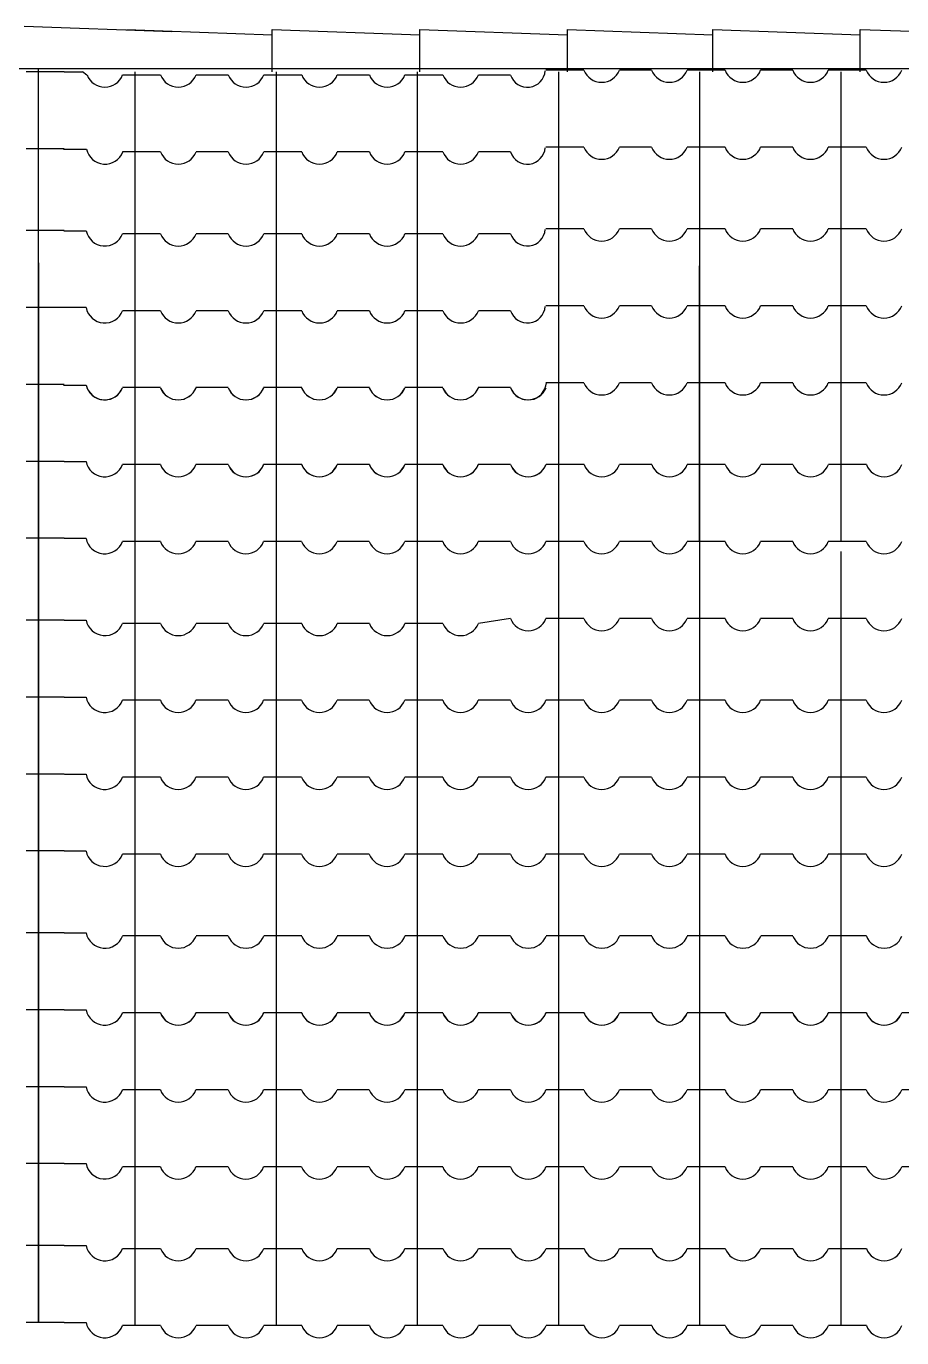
# Model space of a CAD drawing. Extents: x -36 to 60, y 199 to 483.
# Drawn here: x 54.765 to 56.129, y 233.92 to 235.965 of the extents above; entities that cross this region are included whole.
import ezdxf

# ---------------------------------------------------------------- set-up
doc = ezdxf.new("R2010")
doc.units = 0
doc.header["$LTSCALE"] = 20
for name, color, linetype in [('CORTE', 244, 'CONTINUOUS'), ('JANELA', 5, 'CONTINUOUS'), ('TELHADO', 20, 'CONTINUOUS'), ('VISTAP', 244, 'CONTINUOUS')]:
    doc.layers.add(name, color=color, linetype=linetype)

msp = doc.modelspace()

# ---------------------------------------------------------------- linework, layer by layer
at = {"layer": 'CORTE', "color": 1, "linetype": 'CONTINUOUS'}
for p, q in [((54.784, 235.8942), (54.7647, 235.8942)), ((54.8238, 235.8942), (54.784, 235.8942)), ((54.8238, 235.8942), (54.784, 235.8942)), ((54.8238, 235.8942), (54.784, 235.8942)), ((54.934, 235.8943), (54.934, 235.4016)), ((55.154, 235.8943), (55.154, 235.1616)), ((55.374, 235.8943), (55.374, 235.1616)), ((55.594, 235.8968), (55.5747, 235.8968)), ((55.6338, 235.8968), (55.594, 235.8968)), ((55.594, 235.8943), (55.594, 235.1616)), ((55.7393, 235.8968), (55.6892, 235.8968)), ((55.814, 235.8968), (55.7947, 235.8968)), ((55.8538, 235.8968), (55.814, 235.8968)), ((55.8538, 235.8968), (55.814, 235.8968)), ((55.814, 235.8943), (55.814, 235.1616)), ((55.9593, 235.8968), (55.9092, 235.8968)), ((56.034, 235.8968), (56.0147, 235.8968)), ((56.0738, 235.8968), (56.034, 235.8968)), ((56.034, 235.8943), (56.034, 235.1616)), ((54.9342, 235.8892), (54.9149, 235.8892)), ((54.974, 235.8892), (54.9342, 235.8892)), ((55.0795, 235.8892), (55.0294, 235.8892)), ((55.1542, 235.8892), (55.1349, 235.8892)), ((55.194, 235.8892), (55.1542, 235.8892)), ((55.2995, 235.8892), (55.2494, 235.8892)), ((55.3742, 235.8892), (55.3549, 235.8892)), ((55.414, 235.8892), (55.3742, 235.8892)), ((55.5195, 235.8892), (55.4694, 235.8892)), ((54.784, 235.7742), (54.7647, 235.7742)), ((54.8238, 235.7742), (54.784, 235.7742)), ((54.8238, 235.7742), (54.784, 235.7742)), ((54.8238, 235.7742), (54.784, 235.7742)), ((54.9342, 235.7692), (54.9149, 235.7692)), ((54.974, 235.7692), (54.9342, 235.7692)), ((55.0795, 235.7692), (55.0294, 235.7692)), ((55.1542, 235.7692), (55.1349, 235.7692)), ((55.194, 235.7692), (55.1542, 235.7692)), ((55.2995, 235.7692), (55.2494, 235.7692)), ((55.3742, 235.7692), (55.3549, 235.7692)), ((55.414, 235.7692), (55.3742, 235.7692)), ((55.5195, 235.7692), (55.4694, 235.7692)), ((55.594, 235.7768), (55.5747, 235.7768)), ((55.6338, 235.7768), (55.594, 235.7768)), ((55.7393, 235.7768), (55.6892, 235.7768)), ((55.814, 235.7768), (55.7947, 235.7768)), ((55.8538, 235.7768), (55.814, 235.7768)), ((55.8538, 235.7768), (55.814, 235.7768)), ((55.9593, 235.7768), (55.9092, 235.7768)), ((56.034, 235.7768), (56.0147, 235.7768)), ((56.0738, 235.7768), (56.034, 235.7768)), ((54.784, 235.6466), (54.7647, 235.6466)), ((54.8238, 235.6466), (54.784, 235.6466)), ((54.8238, 235.6466), (54.784, 235.6466)), ((54.8238, 235.6466), (54.784, 235.6466)), ((55.594, 235.6492), (55.5747, 235.6492)), ((55.6338, 235.6492), (55.594, 235.6492)), ((55.7393, 235.6492), (55.6892, 235.6492)), ((55.814, 235.6492), (55.7947, 235.6492)), ((55.8538, 235.6492), (55.814, 235.6492)), ((55.8538, 235.6492), (55.814, 235.6492)), ((55.9593, 235.6492), (55.9092, 235.6492)), ((56.034, 235.6492), (56.0147, 235.6492)), ((56.0738, 235.6492), (56.034, 235.6492)), ((54.9342, 235.6416), (54.9149, 235.6416)), ((54.974, 235.6416), (54.9342, 235.6416)), ((55.0795, 235.6416), (55.0294, 235.6416)), ((55.1542, 235.6416), (55.1349, 235.6416)), ((55.194, 235.6416), (55.1542, 235.6416)), ((55.2995, 235.6416), (55.2494, 235.6416)), ((55.3742, 235.6416), (55.3549, 235.6416)), ((55.414, 235.6416), (55.3742, 235.6416)), ((55.5195, 235.6416), (55.4694, 235.6416)), ((54.7838, 235.5964), (54.7838, 235.4066)), ((55.374, 235.5915), (55.374, 235.1616)), ((55.814, 235.5915), (55.814, 235.1616)), ((55.814, 235.5915), (55.814, 235.1616)), ((55.814, 235.5915), (55.814, 235.2892)), ((54.784, 235.5266), (54.7647, 235.5266)), ((54.8581, 235.5266), (54.784, 235.5266)), ((54.8238, 235.5266), (54.784, 235.5266)), ((54.8238, 235.5266), (54.784, 235.5266)), ((55.594, 235.5292), (55.5747, 235.5292)), ((55.6338, 235.5292), (55.594, 235.5292)), ((55.7393, 235.5292), (55.6892, 235.5292)), ((55.814, 235.5292), (55.7947, 235.5292)), ((55.8538, 235.5292), (55.814, 235.5292)), ((55.8538, 235.5292), (55.814, 235.5292)), ((55.9593, 235.5292), (55.9092, 235.5292)), ((56.034, 235.5292), (56.0147, 235.5292)), ((56.0738, 235.5292), (56.034, 235.5292)), ((54.9342, 235.5216), (54.9149, 235.5216)), ((54.974, 235.5216), (54.9342, 235.5216)), ((55.0795, 235.5216), (55.0294, 235.5216)), ((55.1542, 235.5216), (55.1349, 235.5216)), ((55.194, 235.5216), (55.1542, 235.5216)), ((55.2995, 235.5216), (55.2494, 235.5216)), ((55.3742, 235.5216), (55.3549, 235.5216)), ((55.414, 235.5216), (55.3742, 235.5216)), ((55.5195, 235.5216), (55.4694, 235.5216)), ((54.7838, 235.4066), (54.7645, 235.4066)), ((54.784, 235.4066), (54.7647, 235.4066)), ((54.7838, 235.4066), (54.7838, 234.919)), ((54.7838, 235.4066), (54.7838, 234.919)), ((54.7838, 235.4066), (54.7838, 234.919)), ((54.7838, 235.4066), (54.7838, 235.0466)), ((54.8236, 235.4066), (54.7838, 235.4066)), ((54.8236, 235.4066), (54.7838, 235.4066)), ((54.8238, 235.4066), (54.7838, 235.4066)), ((54.8236, 235.4066), (54.7838, 235.4066)), ((54.8238, 235.4066), (54.784, 235.4066)), ((54.8238, 235.4066), (54.784, 235.4066)), ((54.934, 235.4016), (54.9147, 235.4016)), ((54.9342, 235.4016), (54.9149, 235.4016)), ((54.9738, 235.4016), (54.934, 235.4016)), ((54.934, 235.4016), (54.934, 234.914)), ((54.974, 235.4016), (54.9342, 235.4016)), ((55.0793, 235.4016), (55.0292, 235.4016)), ((55.0795, 235.4016), (55.0294, 235.4016)), ((55.154, 235.4016), (55.1347, 235.4016)), ((55.1542, 235.4016), (55.1349, 235.4016)), ((55.154, 235.4016), (55.154, 234.914)), ((55.1938, 235.4016), (55.154, 235.4016)), ((55.194, 235.4016), (55.1542, 235.4016)), ((55.2993, 235.4016), (55.2492, 235.4016)), ((55.2995, 235.4016), (55.2494, 235.4016)), ((55.374, 235.4016), (55.3547, 235.4016)), ((55.3742, 235.4016), (55.3549, 235.4016)), ((55.374, 235.4016), (55.374, 234.914)), ((55.4138, 235.4016), (55.374, 235.4016)), ((55.414, 235.4016), (55.3742, 235.4016)), ((55.5193, 235.4016), (55.4692, 235.4016)), ((55.5195, 235.4016), (55.4694, 235.4016)), ((55.594, 235.4092), (55.5747, 235.4092)), ((55.6338, 235.4092), (55.594, 235.4092)), ((55.7393, 235.4092), (55.6892, 235.4092)), ((55.814, 235.4092), (55.7947, 235.4092)), ((55.8538, 235.4092), (55.814, 235.4092)), ((55.8538, 235.4092), (55.814, 235.4092)), ((55.9593, 235.4092), (55.9092, 235.4092)), ((56.034, 235.4092), (56.0147, 235.4092)), ((56.0738, 235.4092), (56.034, 235.4092)), ((54.7838, 235.2866), (54.7645, 235.2866)), ((54.8236, 235.2866), (54.7838, 235.2866)), ((54.8236, 235.2866), (54.7838, 235.2866)), ((54.934, 235.2816), (54.9147, 235.2816)), ((54.9738, 235.2816), (54.934, 235.2816)), ((55.0793, 235.2816), (55.0292, 235.2816)), ((55.154, 235.2816), (55.1347, 235.2816)), ((55.1542, 235.2816), (55.1349, 235.2816)), ((55.1938, 235.2816), (55.154, 235.2816)), ((55.194, 235.2816), (55.1542, 235.2816)), ((55.2993, 235.2816), (55.2492, 235.2816)), ((55.2995, 235.2816), (55.2494, 235.2816)), ((55.374, 235.2816), (55.3547, 235.2816)), ((55.3742, 235.2816), (55.3549, 235.2816)), ((55.3742, 235.2816), (55.3549, 235.2816)), ((55.4138, 235.2816), (55.374, 235.2816)), ((55.414, 235.2816), (55.3742, 235.2816)), ((55.414, 235.2816), (55.3742, 235.2816)), ((55.5193, 235.2816), (55.4692, 235.2816)), ((55.5195, 235.2816), (55.4694, 235.2816)), ((55.5942, 235.2816), (55.5749, 235.2816)), ((55.634, 235.2816), (55.5942, 235.2816)), ((55.7395, 235.2816), (55.6894, 235.2816)), ((55.8142, 235.2816), (55.7949, 235.2816)), ((55.854, 235.2816), (55.8142, 235.2816)), ((55.854, 235.2816), (55.8142, 235.2816)), ((55.9595, 235.2816), (55.9094, 235.2816)), ((56.0342, 235.2816), (56.0149, 235.2816)), ((56.074, 235.2816), (56.0342, 235.2816)), ((54.7838, 235.1666), (54.7645, 235.1666)), ((54.8236, 235.1666), (54.7838, 235.1666)), ((54.8236, 235.1666), (54.7838, 235.1666)), ((54.934, 235.1616), (54.9147, 235.1616)), ((54.9738, 235.1616), (54.934, 235.1616)), ((55.0793, 235.1616), (55.0292, 235.1616)), ((55.154, 235.1616), (55.1347, 235.1616)), ((55.154, 235.1616), (55.1347, 235.1616)), ((55.154, 235.1616), (55.1347, 235.1616)), ((55.1938, 235.1616), (55.154, 235.1616)), ((55.1938, 235.1616), (55.154, 235.1616)), ((55.1938, 235.1616), (55.154, 235.1616)), ((55.2993, 235.1616), (55.2492, 235.1616)), ((55.2993, 235.1616), (55.2492, 235.1616)), ((55.2993, 235.1616), (55.2492, 235.1616)), ((55.374, 235.1616), (55.3547, 235.1616)), ((55.374, 235.1616), (55.3547, 235.1616)), ((55.374, 235.1616), (55.3547, 235.1616)), ((55.374, 235.1616), (55.3547, 235.1616)), ((55.374, 235.1616), (55.3547, 235.1616)), ((55.4138, 235.1616), (55.374, 235.1616)), ((55.4138, 235.1616), (55.374, 235.1616)), ((55.4138, 235.1616), (55.374, 235.1616)), ((55.4138, 235.1616), (55.374, 235.1616)), ((55.4138, 235.1616), (55.374, 235.1616)), ((55.5193, 235.1616), (55.4692, 235.1616)), ((55.5193, 235.1616), (55.4692, 235.1616)), ((55.5193, 235.1616), (55.4692, 235.1616)), ((55.594, 235.1616), (55.5747, 235.1616)), ((55.594, 235.1616), (55.5747, 235.1616)), ((55.594, 235.1616), (55.594, 234.4264)), ((55.6338, 235.1616), (55.594, 235.1616)), ((55.6338, 235.1616), (55.594, 235.1616)), ((55.7393, 235.1616), (55.6892, 235.1616)), ((55.7393, 235.1616), (55.6892, 235.1616)), ((55.814, 235.1616), (55.7947, 235.1616)), ((55.814, 235.1616), (55.7947, 235.1616)), ((55.814, 235.1616), (55.7947, 235.1616)), ((55.814, 235.1616), (55.814, 234.4264)), ((55.8538, 235.1616), (55.814, 235.1616)), ((55.8538, 235.1616), (55.814, 235.1616)), ((55.8538, 235.1616), (55.814, 235.1616)), ((55.8538, 235.1616), (55.814, 235.1616)), ((55.8538, 235.1616), (55.814, 235.1616)), ((55.8538, 235.1616), (55.814, 235.1616)), ((55.8538, 235.1616), (55.814, 235.1616)), ((55.9593, 235.1616), (55.9092, 235.1616)), ((56.034, 235.1616), (56.0147, 235.1616)), ((56.034, 235.1616), (56.0147, 235.1616)), ((56.034, 235.1616), (56.0147, 235.1616)), ((56.0738, 235.1616), (56.034, 235.1616)), ((56.0738, 235.1616), (56.034, 235.1616)), ((56.0738, 235.1616), (56.034, 235.1616)), ((55.154, 235.1458), (55.154, 234.4264)), ((55.374, 235.1475), (55.374, 234.4264)), ((56.034, 235.1458), (56.034, 234.4264)), ((54.784, 235.039), (54.7647, 235.039)), ((54.8238, 235.039), (54.784, 235.039)), ((54.8238, 235.039), (54.784, 235.039)), ((54.9342, 235.034), (54.9149, 235.034)), ((54.934, 235.0358), (54.934, 234.4264)), ((54.974, 235.034), (54.9342, 235.034)), ((55.0795, 235.034), (55.0294, 235.034)), ((55.1542, 235.034), (55.1349, 235.034)), ((55.194, 235.034), (55.1542, 235.034)), ((55.2995, 235.034), (55.2494, 235.034)), ((55.3742, 235.034), (55.3549, 235.034)), ((55.414, 235.034), (55.3742, 235.034)), ((55.594, 235.0416), (55.5747, 235.0416)), ((55.6338, 235.0416), (55.594, 235.0416)), ((55.7393, 235.0416), (55.6892, 235.0416)), ((55.814, 235.0416), (55.7947, 235.0416)), ((55.8538, 235.0416), (55.814, 235.0416)), ((55.8538, 235.0416), (55.814, 235.0416)), ((55.8538, 235.0416), (55.814, 235.0416)), ((55.814, 235.0358), (55.814, 234.4264)), ((55.9593, 235.0416), (55.9092, 235.0416)), ((56.034, 235.0416), (56.0147, 235.0416)), ((56.0738, 235.0416), (56.034, 235.0416)), ((54.7838, 234.9362), (54.7838, 234.4313)), ((54.7838, 234.931), (54.7838, 234.559)), ((54.7838, 234.919), (54.7645, 234.919)), ((54.7838, 234.919), (54.7645, 234.919)), ((54.7838, 234.919), (54.7838, 234.4313)), ((54.8236, 234.919), (54.7838, 234.919)), ((54.8236, 234.919), (54.7838, 234.919)), ((54.8236, 234.919), (54.7838, 234.919)), ((54.8236, 234.919), (54.7838, 234.919)), ((54.8236, 234.919), (54.7838, 234.919)), ((54.8236, 234.919), (54.7838, 234.919)), ((54.934, 234.914), (54.9147, 234.914)), ((54.934, 234.914), (54.9147, 234.914)), ((54.9738, 234.914), (54.934, 234.914)), ((54.9738, 234.914), (54.934, 234.914)), ((55.0793, 234.914), (55.0292, 234.914)), ((55.0793, 234.914), (55.0292, 234.914)), ((55.154, 234.914), (55.1347, 234.914)), ((55.154, 234.914), (55.1347, 234.914)), ((55.1938, 234.914), (55.154, 234.914)), ((55.1938, 234.914), (55.154, 234.914)), ((55.2993, 234.914), (55.2492, 234.914)), ((55.2993, 234.914), (55.2492, 234.914)), ((55.374, 234.914), (55.3547, 234.914)), ((55.374, 234.914), (55.3547, 234.914)), ((55.4138, 234.914), (55.374, 234.914)), ((55.4138, 234.914), (55.374, 234.914)), ((55.5193, 234.914), (55.4692, 234.914)), ((55.5193, 234.914), (55.4692, 234.914)), ((55.594, 234.914), (55.5747, 234.914)), ((55.594, 234.914), (55.5747, 234.914)), ((55.6338, 234.914), (55.594, 234.914)), ((55.6338, 234.914), (55.594, 234.914)), ((55.7393, 234.914), (55.6892, 234.914)), ((55.7393, 234.914), (55.6892, 234.914)), ((55.814, 234.914), (55.7947, 234.914)), ((55.814, 234.914), (55.7947, 234.914)), ((55.814, 234.914), (55.7947, 234.914)), ((55.814, 234.914), (55.7947, 234.914)), ((55.814, 234.914), (55.7947, 234.914)), ((55.814, 234.914), (55.7947, 234.914)), ((55.8538, 234.914), (55.814, 234.914)), ((55.8538, 234.914), (55.814, 234.914)), ((55.8538, 234.914), (55.814, 234.914)), ((55.8538, 234.914), (55.814, 234.914)), ((55.8538, 234.914), (55.814, 234.914)), ((55.8538, 234.914), (55.814, 234.914)), ((55.9593, 234.914), (55.9092, 234.914)), ((55.9593, 234.914), (55.9092, 234.914)), ((56.034, 234.914), (56.0147, 234.914)), ((56.034, 234.914), (56.0147, 234.914)), ((56.0738, 234.914), (56.034, 234.914)), ((56.0738, 234.914), (56.034, 234.914)), ((54.7838, 234.799), (54.7645, 234.799)), ((54.8236, 234.799), (54.7838, 234.799)), ((54.8236, 234.799), (54.7838, 234.799)), ((54.8236, 234.799), (54.7838, 234.799)), ((54.934, 234.794), (54.9147, 234.794)), ((54.9738, 234.794), (54.934, 234.794)), ((55.0793, 234.794), (55.0292, 234.794)), ((55.154, 234.794), (55.1347, 234.794)), ((55.1938, 234.794), (55.154, 234.794)), ((55.2993, 234.794), (55.2492, 234.794)), ((55.374, 234.794), (55.3547, 234.794)), ((55.4138, 234.794), (55.374, 234.794)), ((55.5193, 234.794), (55.4692, 234.794)), ((55.594, 234.794), (55.5747, 234.794)), ((55.6338, 234.794), (55.594, 234.794)), ((55.7393, 234.794), (55.6892, 234.794)), ((55.814, 234.794), (55.7947, 234.794)), ((55.814, 234.794), (55.7947, 234.794)), ((55.814, 234.794), (55.7947, 234.794)), ((55.8538, 234.794), (55.814, 234.794)), ((55.8538, 234.794), (55.814, 234.794)), ((55.8538, 234.794), (55.814, 234.794)), ((55.9593, 234.794), (55.9092, 234.794)), ((56.034, 234.794), (56.0147, 234.794)), ((56.0738, 234.794), (56.034, 234.794)), ((54.7838, 234.679), (54.7645, 234.679)), ((54.8236, 234.679), (54.7838, 234.679)), ((54.8236, 234.679), (54.7838, 234.679)), ((54.8236, 234.679), (54.7838, 234.679)), ((54.934, 234.674), (54.9147, 234.674)), ((54.9738, 234.674), (54.934, 234.674)), ((55.0793, 234.674), (55.0292, 234.674)), ((55.154, 234.674), (55.1347, 234.674)), ((55.1938, 234.674), (55.154, 234.674)), ((55.2993, 234.674), (55.2492, 234.674)), ((55.374, 234.674), (55.3547, 234.674)), ((55.4138, 234.674), (55.374, 234.674)), ((55.5193, 234.674), (55.4692, 234.674)), ((55.594, 234.674), (55.5747, 234.674)), ((55.6338, 234.674), (55.594, 234.674)), ((55.7393, 234.674), (55.6892, 234.674)), ((55.814, 234.674), (55.7947, 234.674)), ((55.814, 234.674), (55.7947, 234.674)), ((55.814, 234.674), (55.7947, 234.674)), ((55.8538, 234.674), (55.814, 234.674)), ((55.8538, 234.674), (55.814, 234.674)), ((55.8538, 234.674), (55.814, 234.674)), ((55.9593, 234.674), (55.9092, 234.674)), ((56.034, 234.674), (56.0147, 234.674)), ((56.0738, 234.674), (56.034, 234.674)), ((54.784, 234.5513), (54.7647, 234.5513)), ((54.8238, 234.5513), (54.784, 234.5513)), ((54.8238, 234.5513), (54.784, 234.5513)), ((54.8238, 234.5513), (54.784, 234.5513)), ((54.9342, 234.5464), (54.9149, 234.5464)), ((54.974, 234.5464), (54.9342, 234.5464)), ((55.0795, 234.5464), (55.0294, 234.5464)), ((55.1542, 234.5464), (55.1349, 234.5464)), ((55.194, 234.5464), (55.1542, 234.5464)), ((55.2995, 234.5464), (55.2494, 234.5464)), ((55.3742, 234.5464), (55.3549, 234.5464)), ((55.414, 234.5464), (55.3742, 234.5464)), ((55.5195, 234.5464), (55.4694, 234.5464)), ((55.5942, 234.5464), (55.5749, 234.5464)), ((55.634, 234.5464), (55.5942, 234.5464)), ((55.7395, 234.5464), (55.6894, 234.5464)), ((55.8142, 234.5464), (55.7949, 234.5464)), ((55.8142, 234.5464), (55.7949, 234.5464)), ((55.8142, 234.5464), (55.7949, 234.5464)), ((55.854, 234.5464), (55.8142, 234.5464)), ((55.854, 234.5464), (55.8142, 234.5464)), ((55.854, 234.5464), (55.8142, 234.5464)), ((55.9595, 234.5464), (55.9094, 234.5464)), ((56.0342, 234.5464), (56.0149, 234.5464)), ((56.074, 234.5464), (56.0342, 234.5464)), ((54.7838, 234.4313), (54.7645, 234.4313)), ((54.784, 234.4313), (54.7647, 234.4313)), ((54.7838, 234.4313), (54.7838, 233.9437)), ((54.7838, 234.4313), (54.7838, 233.9437)), ((54.7838, 234.4313), (54.7838, 233.9437)), ((54.7838, 234.4313), (54.7838, 234.0713)), ((54.8236, 234.4313), (54.7838, 234.4313)), ((54.8238, 234.4313), (54.7838, 234.4313)), ((54.8236, 234.4313), (54.7838, 234.4313)), ((54.8236, 234.4313), (54.7838, 234.4313)), ((54.8238, 234.4313), (54.784, 234.4313)), ((54.8238, 234.4313), (54.784, 234.4313)), ((54.934, 234.4264), (54.9147, 234.4264)), ((54.9342, 234.4264), (54.9149, 234.4264)), ((54.934, 234.4264), (54.934, 233.9387)), ((54.9738, 234.4264), (54.934, 234.4264)), ((54.974, 234.4264), (54.9342, 234.4264)), ((55.0793, 234.4264), (55.0292, 234.4264)), ((55.0795, 234.4264), (55.0294, 234.4264)), ((55.154, 234.4264), (55.1347, 234.4264)), ((55.1542, 234.4264), (55.1349, 234.4264)), ((55.154, 234.4264), (55.154, 233.9387)), ((55.1938, 234.4264), (55.154, 234.4264)), ((55.194, 234.4264), (55.1542, 234.4264)), ((55.2993, 234.4264), (55.2492, 234.4264)), ((55.2995, 234.4264), (55.2494, 234.4264)), ((55.374, 234.4264), (55.3547, 234.4264)), ((55.3742, 234.4264), (55.3549, 234.4264)), ((55.374, 234.4264), (55.374, 233.9387)), ((55.4138, 234.4264), (55.374, 234.4264)), ((55.414, 234.4264), (55.3742, 234.4264)), ((55.5193, 234.4264), (55.4692, 234.4264)), ((55.5195, 234.4264), (55.4694, 234.4264)), ((55.594, 234.4264), (55.5747, 234.4264)), ((55.5942, 234.4264), (55.5749, 234.4264)), ((55.594, 234.4264), (55.594, 233.9387)), ((55.6338, 234.4264), (55.594, 234.4264)), ((55.634, 234.4264), (55.5942, 234.4264)), ((55.7393, 234.4264), (55.6892, 234.4264)), ((55.7395, 234.4264), (55.6894, 234.4264)), ((55.814, 234.4264), (55.7947, 234.4264)), ((55.814, 234.4264), (55.7947, 234.4264)), ((55.814, 234.4264), (55.7947, 234.4264)), ((55.8142, 234.4264), (55.7949, 234.4264)), ((55.8142, 234.4264), (55.7949, 234.4264)), ((55.8142, 234.4264), (55.7949, 234.4264)), ((55.814, 234.4264), (55.814, 233.9387)), ((55.814, 234.4264), (55.814, 233.9387)), ((55.814, 234.4264), (55.814, 233.9387)), ((55.8538, 234.4264), (55.814, 234.4264)), ((55.8538, 234.4264), (55.814, 234.4264)), ((55.8538, 234.4264), (55.814, 234.4264)), ((55.854, 234.4264), (55.8142, 234.4264)), ((55.854, 234.4264), (55.8142, 234.4264)), ((55.854, 234.4264), (55.8142, 234.4264)), ((55.9593, 234.4264), (55.9092, 234.4264)), ((55.9595, 234.4264), (55.9094, 234.4264)), ((56.034, 234.4264), (56.0147, 234.4264)), ((56.0342, 234.4264), (56.0149, 234.4264)), ((56.034, 234.4264), (56.034, 233.9387)), ((56.0738, 234.4264), (56.034, 234.4264)), ((56.074, 234.4264), (56.0342, 234.4264)), ((56.1793, 234.4264), (56.1292, 234.4264)), ((56.034, 234.3385), (56.034, 233.9387)), ((54.7838, 234.3113), (54.7645, 234.3113)), ((54.8236, 234.3113), (54.7838, 234.3113)), ((54.8236, 234.3113), (54.7838, 234.3113)), ((54.934, 234.3064), (54.9147, 234.3064)), ((54.9738, 234.3064), (54.934, 234.3064)), ((55.0793, 234.3064), (55.0292, 234.3064)), ((55.154, 234.3064), (55.1347, 234.3064)), ((55.1938, 234.3064), (55.154, 234.3064)), ((55.2993, 234.3064), (55.2492, 234.3064)), ((55.374, 234.3064), (55.3547, 234.3064)), ((55.4138, 234.3064), (55.374, 234.3064)), ((55.5193, 234.3064), (55.4692, 234.3064)), ((55.594, 234.3064), (55.5747, 234.3064)), ((55.6338, 234.3064), (55.594, 234.3064)), ((55.7393, 234.3064), (55.6892, 234.3064)), ((55.814, 234.3064), (55.7947, 234.3064)), ((55.814, 234.3064), (55.7947, 234.3064)), ((55.814, 234.3064), (55.7947, 234.3064)), ((55.8538, 234.3064), (55.814, 234.3064)), ((55.8538, 234.3064), (55.814, 234.3064)), ((55.8538, 234.3064), (55.814, 234.3064)), ((55.9593, 234.3064), (55.9092, 234.3064)), ((56.034, 234.3064), (56.0147, 234.3064)), ((56.0738, 234.3064), (56.034, 234.3064)), ((56.1793, 234.3064), (56.1292, 234.3064)), ((54.7838, 234.1913), (54.7645, 234.1913)), ((54.8236, 234.1913), (54.7838, 234.1913)), ((54.8236, 234.1913), (54.7838, 234.1913)), ((54.934, 234.1864), (54.9147, 234.1864)), ((54.9738, 234.1864), (54.934, 234.1864)), ((55.0793, 234.1864), (55.0292, 234.1864)), ((55.154, 234.1864), (55.1347, 234.1864)), ((55.1938, 234.1864), (55.154, 234.1864)), ((55.2993, 234.1864), (55.2492, 234.1864)), ((55.374, 234.1864), (55.3547, 234.1864)), ((55.4138, 234.1864), (55.374, 234.1864)), ((55.5193, 234.1864), (55.4692, 234.1864)), ((55.594, 234.1864), (55.5747, 234.1864)), ((55.6338, 234.1864), (55.594, 234.1864)), ((55.7393, 234.1864), (55.6892, 234.1864)), ((55.814, 234.1864), (55.7947, 234.1864)), ((55.814, 234.1864), (55.7947, 234.1864)), ((55.814, 234.1864), (55.7947, 234.1864)), ((55.8538, 234.1864), (55.814, 234.1864)), ((55.8538, 234.1864), (55.814, 234.1864)), ((55.8538, 234.1864), (55.814, 234.1864)), ((55.9593, 234.1864), (55.9092, 234.1864)), ((56.034, 234.1864), (56.0147, 234.1864)), ((56.0738, 234.1864), (56.034, 234.1864)), ((56.1793, 234.1864), (56.1292, 234.1864)), ((54.784, 234.0637), (54.7647, 234.0637)), ((54.8238, 234.0637), (54.784, 234.0637)), ((54.8238, 234.0637), (54.784, 234.0637)), ((54.9342, 234.0587), (54.9149, 234.0587)), ((54.974, 234.0587), (54.9342, 234.0587)), ((55.0795, 234.0587), (55.0294, 234.0587)), ((55.1542, 234.0587), (55.1349, 234.0587)), ((55.194, 234.0587), (55.1542, 234.0587)), ((55.2995, 234.0587), (55.2494, 234.0587)), ((55.3742, 234.0587), (55.3549, 234.0587)), ((55.414, 234.0587), (55.3742, 234.0587)), ((55.5195, 234.0587), (55.4694, 234.0587)), ((55.5942, 234.0587), (55.5749, 234.0587)), ((55.634, 234.0587), (55.5942, 234.0587)), ((55.7395, 234.0587), (55.6894, 234.0587)), ((55.8142, 234.0587), (55.7949, 234.0587)), ((55.8142, 234.0587), (55.7949, 234.0587)), ((55.8142, 234.0587), (55.7949, 234.0587)), ((55.854, 234.0587), (55.8142, 234.0587)), ((55.854, 234.0587), (55.8142, 234.0587)), ((55.854, 234.0587), (55.8142, 234.0587)), ((55.9595, 234.0587), (55.9094, 234.0587)), ((56.0342, 234.0587), (56.0149, 234.0587)), ((56.074, 234.0587), (56.0342, 234.0587)), ((54.784, 233.9437), (54.7647, 233.9437)), ((54.8238, 233.9437), (54.7838, 233.9437)), ((54.8238, 233.9437), (54.784, 233.9437)), ((54.9342, 233.9387), (54.9149, 233.9387)), ((54.974, 233.9387), (54.9342, 233.9387)), ((55.0795, 233.9387), (55.0294, 233.9387)), ((55.1542, 233.9387), (55.1349, 233.9387)), ((55.194, 233.9387), (55.1542, 233.9387)), ((55.2995, 233.9387), (55.2494, 233.9387)), ((55.3742, 233.9387), (55.3549, 233.9387)), ((55.414, 233.9387), (55.3742, 233.9387)), ((55.5195, 233.9387), (55.4694, 233.9387)), ((55.5944, 233.9387), (55.5751, 233.9387)), ((55.634, 233.9387), (55.5942, 233.9387)), ((55.7395, 233.9387), (55.6894, 233.9387)), ((55.8142, 233.9387), (55.7949, 233.9387)), ((55.854, 233.9387), (55.8142, 233.9387)), ((55.9595, 233.9387), (55.9094, 233.9387)), ((56.0342, 233.9387), (56.0149, 233.9387)), ((56.074, 233.9387), (56.0342, 233.9387))]:
    msp.add_line(p, q, dxfattribs=at)
for centre, radius, start, end in [((55.5458, 235.8978), 0.0277, 198.1442, 355.9472), ((55.6615, 235.9075), 0.0297, 201.0517, 338.9483), ((55.767, 235.9075), 0.0297, 201.0517, 338.9483), ((55.8815, 235.9075), 0.0297, 201.0517, 338.9483), ((55.987, 235.9075), 0.0297, 201.0517, 338.9483), ((56.1015, 235.9075), 0.0297, 201.0517, 338.9483), ((54.8872, 235.8999), 0.0297, 201.0517, 338.9483), ((55.0017, 235.8999), 0.0297, 201.0517, 338.9483), ((55.1072, 235.8999), 0.0297, 201.0517, 338.9483), ((55.2217, 235.8999), 0.0297, 201.0517, 338.9483), ((55.3272, 235.8999), 0.0297, 201.0517, 338.9483), ((55.4417, 235.8999), 0.0297, 201.0517, 338.9483), ((54.8875, 235.7799), 0.0297, 192.3905, 338.9483), ((55.0017, 235.7799), 0.0297, 201.0517, 338.9483), ((55.1072, 235.7799), 0.0297, 201.0517, 338.9483), ((55.2217, 235.7799), 0.0297, 201.0517, 338.9483), ((55.3272, 235.7799), 0.0297, 201.0517, 338.9483), ((55.4417, 235.7799), 0.0297, 201.0517, 338.9483), ((55.5458, 235.7778), 0.0277, 198.1442, 355.9472), ((55.6615, 235.7875), 0.0297, 201.0517, 338.9483), ((55.767, 235.7875), 0.0297, 201.0517, 338.9483), ((55.8815, 235.7875), 0.0297, 201.0517, 338.9483), ((55.987, 235.7875), 0.0297, 201.0517, 338.9483), ((56.1015, 235.7875), 0.0297, 201.0517, 338.9483), ((54.8872, 235.6522), 0.0297, 191.3918, 338.9483), ((55.5458, 235.6502), 0.0277, 198.1442, 355.9472), ((55.6615, 235.6599), 0.0297, 201.0517, 338.9483), ((55.767, 235.6599), 0.0297, 201.0517, 338.9483), ((55.8815, 235.6599), 0.0297, 201.0517, 338.9483), ((55.987, 235.6599), 0.0297, 201.0517, 338.9483), ((56.1015, 235.6599), 0.0297, 201.0517, 338.9483), ((55.0017, 235.6522), 0.0297, 201.0517, 338.9483), ((55.1072, 235.6522), 0.0297, 201.0517, 338.9483), ((55.2217, 235.6522), 0.0297, 201.0517, 338.9483), ((55.3272, 235.6522), 0.0297, 201.0517, 338.9483), ((55.4417, 235.6522), 0.0297, 201.0517, 338.9483), ((54.8872, 235.5322), 0.0297, 191.0299, 338.9483), ((55.5458, 235.5302), 0.0277, 198.1442, 355.9472), ((55.6615, 235.5399), 0.0297, 201.0517, 338.9483), ((55.767, 235.5399), 0.0297, 201.0517, 338.9483), ((55.8815, 235.5399), 0.0297, 201.0517, 338.9483), ((55.987, 235.5399), 0.0297, 201.0517, 338.9483), ((56.1015, 235.5399), 0.0297, 201.0517, 338.9483), ((55.0017, 235.5322), 0.0297, 201.0517, 338.9483), ((55.1072, 235.5322), 0.0297, 201.0517, 338.9483), ((55.2217, 235.5322), 0.0297, 201.0517, 338.9483), ((55.3272, 235.5322), 0.0297, 201.0517, 338.9483), ((55.4417, 235.5322), 0.0297, 201.0517, 338.9483), ((54.8872, 235.4122), 0.0297, 193.4006, 338.9483), ((54.887, 235.4122), 0.0297, 201.0517, 338.9483), ((55.0015, 235.4122), 0.0297, 201.0517, 338.9483), ((55.0017, 235.4122), 0.0297, 201.0517, 338.9483), ((55.107, 235.4122), 0.0297, 201.0517, 338.9483), ((55.1072, 235.4122), 0.0297, 201.0517, 338.9483), ((55.2215, 235.4122), 0.0297, 201.0517, 338.9483), ((55.2217, 235.4122), 0.0297, 201.0517, 338.9483), ((55.327, 235.4122), 0.0297, 201.0517, 338.9483), ((55.3272, 235.4122), 0.0297, 201.0517, 338.9483), ((55.4415, 235.4122), 0.0297, 201.0517, 338.9483), ((55.4417, 235.4122), 0.0297, 201.0517, 338.9483), ((55.5465, 235.4115), 0.0289, 200.0673, 355.3256), ((55.5472, 235.4122), 0.0297, 201.0517, 338.9483), ((55.6615, 235.4199), 0.0297, 201.0517, 338.9483), ((55.767, 235.4199), 0.0297, 201.0517, 338.9483), ((55.8815, 235.4199), 0.0297, 201.0517, 338.9483), ((55.987, 235.4199), 0.0297, 201.0517, 338.9483), ((56.1015, 235.4199), 0.0297, 201.0517, 338.9483), ((54.887, 235.2922), 0.0297, 191.0299, 338.9483), ((55.0015, 235.2922), 0.0297, 201.0517, 338.9483), ((55.107, 235.2922), 0.0297, 201.0517, 338.9483), ((55.1072, 235.2922), 0.0297, 201.0517, 338.9483), ((55.2215, 235.2922), 0.0297, 201.0517, 338.9483), ((55.2217, 235.2922), 0.0297, 201.0517, 338.9483), ((55.327, 235.2922), 0.0297, 201.0517, 338.9483), ((55.3272, 235.2922), 0.0297, 201.0517, 338.9483), ((55.3272, 235.2922), 0.0297, 201.0517, 338.9483), ((55.4415, 235.2922), 0.0297, 201.0517, 338.9483), ((55.4417, 235.2922), 0.0297, 201.0517, 338.9483), ((55.547, 235.2922), 0.0297, 201.0517, 338.9483), ((55.5472, 235.2922), 0.0297, 201.0517, 338.9483), ((55.6617, 235.2922), 0.0297, 201.0517, 338.9483), ((55.7672, 235.2922), 0.0297, 201.0517, 338.9483), ((55.8817, 235.2922), 0.0297, 201.0517, 338.9483), ((55.9872, 235.2922), 0.0297, 201.0517, 338.9483), ((56.1017, 235.2922), 0.0297, 201.0517, 338.9483), ((54.887, 235.1722), 0.0297, 191.0299, 338.9483), ((55.0015, 235.1722), 0.0297, 201.0517, 338.9483), ((55.107, 235.1722), 0.0297, 201.0517, 338.9483), ((55.107, 235.1722), 0.0297, 201.0517, 338.9483), ((55.107, 235.1722), 0.0297, 201.0517, 338.9483), ((55.2215, 235.1722), 0.0297, 201.0517, 338.9483), ((55.2215, 235.1722), 0.0297, 201.0517, 338.9483), ((55.2215, 235.1722), 0.0297, 201.0517, 338.9483), ((55.327, 235.1722), 0.0297, 201.0517, 338.9483), ((55.327, 235.1722), 0.0297, 201.0517, 338.9483), ((55.327, 235.1722), 0.0297, 201.0517, 338.9483), ((55.327, 235.1722), 0.0297, 201.0517, 338.9483), ((55.327, 235.1722), 0.0297, 201.0517, 338.9483), ((55.4415, 235.1722), 0.0297, 201.0517, 338.9483), ((55.4415, 235.1722), 0.0297, 201.0517, 338.9483), ((55.4415, 235.1722), 0.0297, 201.0517, 338.9483), ((55.547, 235.1722), 0.0297, 201.0517, 338.9483), ((55.547, 235.1722), 0.0297, 201.0517, 338.9483), ((55.547, 235.1722), 0.0297, 201.0517, 338.9483), ((55.6615, 235.1722), 0.0297, 201.0517, 338.9483), ((55.6615, 235.1722), 0.0297, 201.0517, 338.9483), ((55.767, 235.1722), 0.0297, 201.0517, 338.9483), ((55.767, 235.1722), 0.0297, 201.0517, 338.9483), ((55.8815, 235.1722), 0.0297, 201.0517, 338.9483), ((55.987, 235.1722), 0.0297, 201.0517, 338.9483), ((55.987, 235.1722), 0.0297, 201.0517, 338.9483), ((55.987, 235.1722), 0.0297, 201.0517, 338.9483), ((56.1015, 235.1722), 0.0297, 201.0517, 338.9483), ((56.1015, 235.1722), 0.0297, 201.0517, 338.9483), ((56.1015, 235.1722), 0.0297, 201.0517, 338.9483), ((54.8872, 235.0446), 0.0297, 191.0299, 338.9483), ((55.0017, 235.0446), 0.0297, 201.0517, 338.9483), ((55.1072, 235.0446), 0.0297, 201.0517, 338.9483), ((55.2217, 235.0446), 0.0297, 201.0517, 338.9483), ((55.3272, 235.0446), 0.0297, 201.0517, 338.9483), ((55.4417, 235.0446), 0.0297, 201.0517, 338.9483), ((55.547, 235.0522), 0.0297, 201.0517, 338.9483), ((55.6615, 235.0522), 0.0297, 201.0517, 338.9483), ((55.767, 235.0522), 0.0297, 201.0517, 338.9483), ((55.8815, 235.0522), 0.0297, 201.0517, 338.9483), ((55.987, 235.0522), 0.0297, 201.0517, 338.9483), ((56.1015, 235.0522), 0.0297, 201.0517, 338.9483), ((54.887, 234.9246), 0.0297, 191.0299, 338.9483), ((55.0015, 234.9246), 0.0297, 201.0517, 338.9483), ((55.0015, 234.9246), 0.0297, 201.0517, 338.9483), ((55.107, 234.9246), 0.0297, 201.0517, 338.9483), ((55.107, 234.9246), 0.0297, 201.0517, 338.9483), ((55.2215, 234.9246), 0.0297, 201.0517, 338.9483), ((55.2215, 234.9246), 0.0297, 201.0517, 338.9483), ((55.327, 234.9246), 0.0297, 201.0517, 338.9483), ((55.327, 234.9246), 0.0297, 201.0517, 338.9483), ((55.4415, 234.9246), 0.0297, 201.0517, 338.9483), ((55.4415, 234.9246), 0.0297, 201.0517, 338.9483), ((55.547, 234.9246), 0.0297, 201.0517, 338.9483), ((55.547, 234.9246), 0.0297, 201.0517, 338.9483), ((55.6615, 234.9246), 0.0297, 201.0517, 338.9483), ((55.6615, 234.9246), 0.0297, 201.0517, 338.9483), ((55.767, 234.9246), 0.0297, 201.0517, 338.9483), ((55.767, 234.9246), 0.0297, 201.0517, 338.9483), ((55.8815, 234.9246), 0.0297, 201.0517, 338.9483), ((55.8815, 234.9246), 0.0297, 201.0517, 338.9483), ((55.987, 234.9246), 0.0297, 201.0517, 338.9483), ((55.987, 234.9246), 0.0297, 201.0517, 338.9483), ((56.1015, 234.9246), 0.0297, 201.0517, 338.9483), ((56.1015, 234.9246), 0.0297, 201.0517, 338.9483), ((54.887, 234.8046), 0.0297, 191.6317, 338.9483), ((55.0015, 234.8046), 0.0297, 201.0517, 338.9483), ((55.107, 234.8046), 0.0297, 201.0517, 338.9483), ((55.2215, 234.8046), 0.0297, 201.0517, 338.9483), ((55.327, 234.8046), 0.0297, 201.0517, 338.9483), ((55.4415, 234.8046), 0.0297, 201.0517, 338.9483), ((55.547, 234.8046), 0.0297, 201.0517, 338.9483), ((55.6615, 234.8046), 0.0297, 201.0517, 338.9483), ((55.767, 234.8046), 0.0297, 201.0517, 338.9483), ((55.8815, 234.8046), 0.0297, 201.0517, 338.9483), ((55.987, 234.8046), 0.0297, 201.0517, 338.9483), ((56.1015, 234.8046), 0.0297, 201.0517, 338.9483), ((54.887, 234.6846), 0.0297, 191.0299, 338.9483), ((55.0015, 234.6846), 0.0297, 201.0517, 338.9483), ((55.107, 234.6846), 0.0297, 201.0517, 338.9483), ((55.2215, 234.6846), 0.0297, 201.0517, 338.9483), ((55.327, 234.6846), 0.0297, 201.0517, 338.9483), ((55.4415, 234.6846), 0.0297, 201.0517, 338.9483), ((55.547, 234.6846), 0.0297, 201.0517, 338.9483), ((55.6615, 234.6846), 0.0297, 201.0517, 338.9483), ((55.767, 234.6846), 0.0297, 201.0517, 338.9483), ((55.8815, 234.6846), 0.0297, 201.0517, 338.9483), ((55.987, 234.6846), 0.0297, 201.0517, 338.9483), ((56.1015, 234.6846), 0.0297, 201.0517, 338.9483), ((54.8872, 234.557), 0.0297, 191.0299, 338.9483), ((55.0017, 234.557), 0.0297, 201.0517, 338.9483), ((55.1072, 234.557), 0.0297, 201.0517, 338.9483), ((55.2217, 234.557), 0.0297, 201.0517, 338.9483), ((55.3272, 234.557), 0.0297, 201.0517, 338.9483), ((55.4417, 234.557), 0.0297, 201.0517, 338.9483), ((55.5472, 234.557), 0.0297, 201.0517, 338.9483), ((55.6617, 234.557), 0.0297, 201.0517, 338.9483), ((55.7672, 234.557), 0.0297, 201.0517, 338.9483), ((55.8817, 234.557), 0.0297, 201.0517, 338.9483), ((55.9872, 234.557), 0.0297, 201.0517, 338.9483), ((56.1017, 234.557), 0.0297, 201.0517, 338.9483), ((54.8872, 234.437), 0.0297, 191.0299, 338.9483), ((55.0015, 234.437), 0.0297, 201.0517, 338.9483), ((55.0017, 234.437), 0.0297, 201.0517, 338.9483), ((55.107, 234.437), 0.0297, 201.0517, 338.9483), ((55.1072, 234.437), 0.0297, 201.0517, 338.9483), ((55.2215, 234.437), 0.0297, 201.0517, 338.9483), ((55.2217, 234.437), 0.0297, 201.0517, 338.9483), ((55.327, 234.437), 0.0297, 201.0517, 338.9483), ((55.3272, 234.437), 0.0297, 201.0517, 338.9483), ((55.4415, 234.437), 0.0297, 201.0517, 338.9483), ((55.4417, 234.437), 0.0297, 201.0517, 338.9483), ((55.547, 234.437), 0.0297, 201.0517, 338.9483), ((55.5472, 234.437), 0.0297, 201.0517, 338.9483), ((55.6615, 234.437), 0.0297, 201.0517, 338.9483), ((55.6617, 234.437), 0.0297, 201.0517, 338.9483), ((55.767, 234.437), 0.0297, 201.0517, 338.9483), ((55.7672, 234.437), 0.0297, 201.0517, 338.9483), ((55.8815, 234.437), 0.0297, 201.0517, 338.9483), ((55.8817, 234.437), 0.0297, 201.0517, 338.9483), ((55.987, 234.437), 0.0297, 201.0517, 338.9483), ((55.9872, 234.437), 0.0297, 201.0517, 338.9483), ((56.1015, 234.437), 0.0297, 201.0517, 338.9483), ((56.1017, 234.437), 0.0297, 201.0517, 338.9483), ((54.887, 234.317), 0.0297, 191.0299, 338.9483), ((55.0015, 234.317), 0.0297, 201.0517, 338.9483), ((55.107, 234.317), 0.0297, 201.0517, 338.9483), ((55.2215, 234.317), 0.0297, 201.0517, 338.9483), ((55.327, 234.317), 0.0297, 201.0517, 338.9483), ((55.4415, 234.317), 0.0297, 201.0517, 338.9483), ((55.547, 234.317), 0.0297, 201.0517, 338.9483), ((55.6615, 234.317), 0.0297, 201.0517, 338.9483), ((55.767, 234.317), 0.0297, 201.0517, 338.9483), ((55.8815, 234.317), 0.0297, 201.0517, 338.9483), ((55.987, 234.317), 0.0297, 201.0517, 338.9483), ((56.1015, 234.317), 0.0297, 201.0517, 338.9483), ((54.887, 234.197), 0.0297, 191.0299, 338.9483), ((55.0015, 234.197), 0.0297, 201.0517, 338.9483), ((55.107, 234.197), 0.0297, 201.0517, 338.9483), ((55.2215, 234.197), 0.0297, 201.0517, 338.9483), ((55.327, 234.197), 0.0297, 201.0517, 338.9483), ((55.4415, 234.197), 0.0297, 201.0517, 338.9483), ((55.547, 234.197), 0.0297, 201.0517, 338.9483), ((55.6615, 234.197), 0.0297, 201.0517, 338.9483), ((55.767, 234.197), 0.0297, 201.0517, 338.9483), ((55.8815, 234.197), 0.0297, 201.0517, 338.9483), ((55.987, 234.197), 0.0297, 201.0517, 338.9483), ((56.1015, 234.197), 0.0297, 201.0517, 338.9483), ((54.8872, 234.0694), 0.0297, 191.0299, 338.9483), ((55.0017, 234.0694), 0.0297, 201.0517, 338.9483), ((55.1072, 234.0694), 0.0297, 201.0517, 338.9483), ((55.2217, 234.0694), 0.0297, 201.0517, 338.9483), ((55.3272, 234.0694), 0.0297, 201.0517, 338.9483), ((55.4417, 234.0694), 0.0297, 201.0517, 338.9483), ((55.5472, 234.0694), 0.0297, 201.0517, 338.9483), ((55.6617, 234.0694), 0.0297, 201.0517, 338.9483), ((55.7672, 234.0694), 0.0297, 201.0517, 338.9483), ((55.8817, 234.0694), 0.0297, 201.0517, 338.9483), ((55.9872, 234.0694), 0.0297, 201.0517, 338.9483), ((56.1017, 234.0694), 0.0297, 201.0517, 338.9483), ((54.8872, 233.9494), 0.0297, 191.0299, 338.9483), ((55.0017, 233.9494), 0.0297, 201.0517, 338.9483), ((55.1072, 233.9494), 0.0297, 201.0517, 338.9483), ((55.2217, 233.9494), 0.0297, 201.0517, 338.9483), ((55.3272, 233.9494), 0.0297, 201.0517, 338.9483), ((55.4417, 233.9494), 0.0297, 201.0517, 338.9483), ((55.5472, 233.9494), 0.0297, 201.0517, 338.9483), ((55.6617, 233.9494), 0.0297, 201.0517, 338.9483), ((55.7672, 233.9494), 0.0297, 201.0517, 338.9483), ((55.8817, 233.9494), 0.0297, 201.0517, 338.9483), ((55.9872, 233.9494), 0.0297, 201.0517, 338.9483), ((56.1017, 233.9494), 0.0297, 201.0517, 338.9483)]:
    msp.add_arc(centre, radius, start, end, dxfattribs=at)
at = {"layer": 'JANELA', "color": 244}
msp.add_line((55.5193, 235.0416), (55.4694, 235.034), dxfattribs=at)
at = {"layer": 'TELHADO', "color": 1, "linetype": 'CONTINUOUS'}
for p, q in [((54.8238, 235.8942), (54.8525, 235.8942)), ((54.8593, 235.8887), (54.8525, 235.8942)), ((54.823, 235.7736), (54.8585, 235.7736)), ((54.8231, 235.6464), (54.8581, 235.6464)), ((54.8227, 235.4054), (54.8583, 235.4054)), ((54.8236, 235.2866), (54.8579, 235.2866)), ((54.8236, 235.1666), (54.8579, 235.1666)), ((54.8238, 235.039), (54.8581, 235.039)), ((54.8236, 234.919), (54.8579, 234.919)), ((54.8245, 234.7986), (54.8579, 234.7986)), ((54.8236, 234.679), (54.8579, 234.679)), ((54.8238, 234.5513), (54.8581, 234.5513)), ((54.8236, 234.4313), (54.8581, 234.4313)), ((54.8236, 234.3113), (54.8579, 234.3113)), ((54.8236, 234.1913), (54.8579, 234.1913)), ((54.8238, 234.0637), (54.8581, 234.0637)), ((54.8238, 233.9437), (54.8581, 233.9437))]:
    msp.add_line(p, q, dxfattribs=at)
at = {"layer": 'VISTAP', "color": 1, "linetype": 'CONTINUOUS'}
for p, q in [((54.7615, 235.9653), (54.9915, 235.957)), ((54.9217, 235.9603), (55.1481, 235.9521)), ((55.1481, 235.9603), (55.3781, 235.952)), ((55.1481, 235.8944), (55.1481, 235.9603)), ((55.3781, 235.9603), (55.6081, 235.952)), ((55.3781, 235.8944), (55.3781, 235.9603)), ((55.6081, 235.8944), (55.6081, 235.9603)), ((55.6081, 235.9603), (55.8345, 235.9521)), ((55.8345, 235.9603), (56.0645, 235.952)), ((55.8345, 235.8944), (55.8345, 235.9603)), ((56.0645, 235.9603), (56.2945, 235.952)), ((56.0645, 235.8944), (56.0645, 235.9603)), ((53.7872, 235.8992), (59.5002, 235.8992)), ((54.7838, 235.4066), (54.7838, 235.8992)), ((55.814, 235.1616), (55.814, 235.5915)), ((54.7838, 234.919), (54.7838, 235.4066)), ((54.7838, 234.4313), (54.7838, 234.919)), ((54.7838, 233.9437), (54.7838, 234.4313))]:
    msp.add_line(p, q, dxfattribs=at)

doc.saveas('drawing.dxf')
